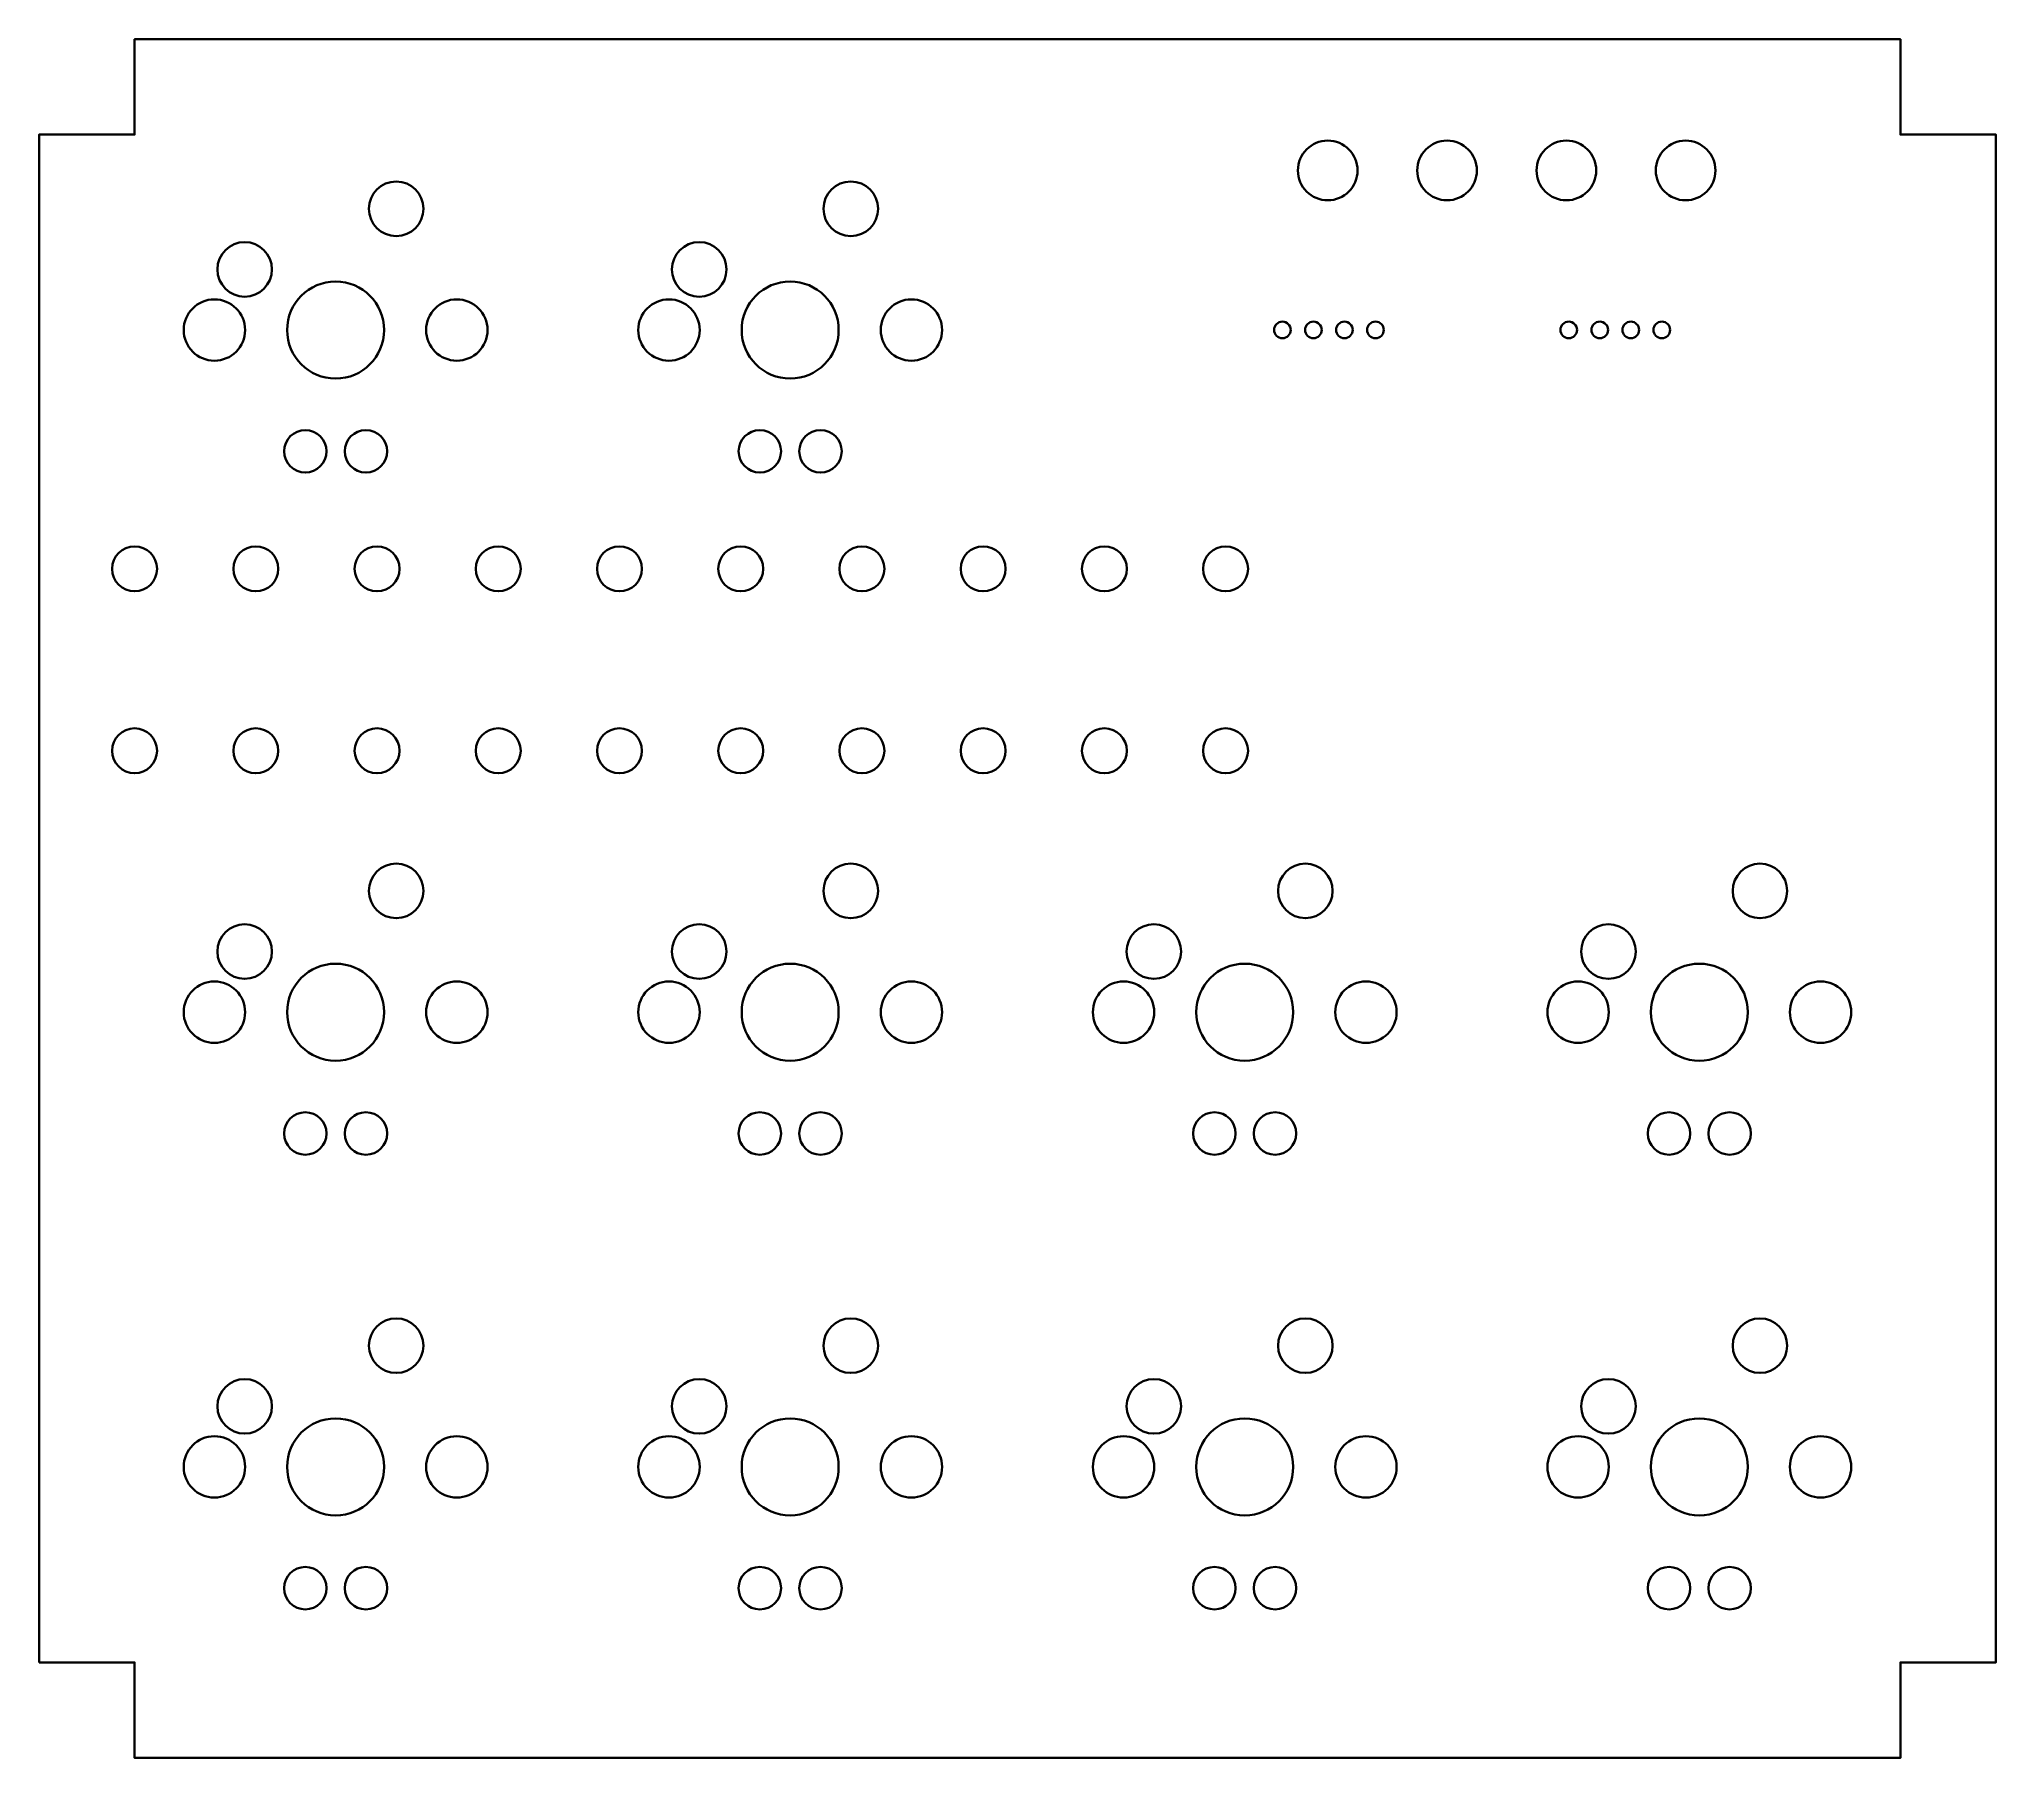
# Model space of a CAD drawing. Header units: inches. Extents: x 0.1 to 3.33, y 0.1 to 2.93.
import ezdxf

# ---------------------------------------------------------------- set-up
doc = ezdxf.new("R2010")
doc.units = ezdxf.units.IN
doc.header["$MEASUREMENT"] = 0
doc.layers.add('Layer 1', color=7, linetype='Continuous')

# ---------------------------------------------------------------- blocks, each defined once
blk = doc.blocks.new('block 2')
at = {"layer": 'Layer 1', "color": 7, "lineweight": 35, "true_color": 0xffffff}
blk.add_open_spline([(0.5891, 2.5349), (0.6333, 2.5349), (0.6691, 2.4991), (0.6691, 2.4549), (0.6691, 2.4107), (0.6333, 2.3749), (0.5891, 2.3749), (0.5449, 2.3749), (0.5091, 2.4107), (0.5091, 2.4549), (0.5091, 2.4991), (0.5449, 2.5349), (0.5891, 2.5349)], degree=3, knots=[0, 0, 0, 0, 1, 1, 1, 2, 2, 2, 3, 3, 3, 4, 4, 4, 4], dxfattribs=at)
blk = doc.blocks.new('block 3')
at = {"layer": 'Layer 1', "color": 7, "lineweight": 35, "true_color": 0xffffff}
blk.add_open_spline([(1.3391, 2.5349), (1.3833, 2.5349), (1.4191, 2.4991), (1.4191, 2.4549), (1.4191, 2.4107), (1.3833, 2.3749), (1.3391, 2.3749), (1.2949, 2.3749), (1.2591, 2.4107), (1.2591, 2.4549), (1.2591, 2.4991), (1.2949, 2.5349), (1.3391, 2.5349)], degree=3, knots=[0, 0, 0, 0, 1, 1, 1, 2, 2, 2, 3, 3, 3, 4, 4, 4, 4], dxfattribs=at)
blk = doc.blocks.new('block 4')
at = {"layer": 'Layer 1', "color": 7, "lineweight": 35, "true_color": 0xffffff}
blk.add_open_spline([(0.5891, 1.4098), (0.6333, 1.4098), (0.6691, 1.374), (0.6691, 1.3298), (0.6691, 1.2857), (0.6333, 1.2498), (0.5891, 1.2498), (0.5449, 1.2498), (0.5091, 1.2857), (0.5091, 1.3298), (0.5091, 1.374), (0.5449, 1.4098), (0.5891, 1.4098)], degree=3, knots=[0, 0, 0, 0, 1, 1, 1, 2, 2, 2, 3, 3, 3, 4, 4, 4, 4], dxfattribs=at)
blk = doc.blocks.new('block 5')
at = {"layer": 'Layer 1', "color": 7, "lineweight": 35, "true_color": 0xffffff}
blk.add_open_spline([(1.3391, 1.4098), (1.3833, 1.4098), (1.4191, 1.374), (1.4191, 1.3298), (1.4191, 1.2857), (1.3833, 1.2498), (1.3391, 1.2498), (1.2949, 1.2498), (1.2591, 1.2857), (1.2591, 1.3298), (1.2591, 1.374), (1.2949, 1.4098), (1.3391, 1.4098)], degree=3, knots=[0, 0, 0, 0, 1, 1, 1, 2, 2, 2, 3, 3, 3, 4, 4, 4, 4], dxfattribs=at)
blk = doc.blocks.new('block 6')
at = {"layer": 'Layer 1', "color": 7, "lineweight": 35, "true_color": 0xffffff}
blk.add_open_spline([(2.0891, 1.4098), (2.1333, 1.4098), (2.1691, 1.374), (2.1691, 1.3298), (2.1691, 1.2857), (2.1333, 1.2498), (2.0891, 1.2498), (2.0449, 1.2498), (2.0091, 1.2857), (2.0091, 1.3298), (2.0091, 1.374), (2.0449, 1.4098), (2.0891, 1.4098)], degree=3, knots=[0, 0, 0, 0, 1, 1, 1, 2, 2, 2, 3, 3, 3, 4, 4, 4, 4], dxfattribs=at)
blk = doc.blocks.new('block 7')
at = {"layer": 'Layer 1', "color": 7, "lineweight": 35, "true_color": 0xffffff}
blk.add_open_spline([(2.8391, 1.4098), (2.8833, 1.4098), (2.9191, 1.374), (2.9191, 1.3298), (2.9191, 1.2857), (2.8833, 1.2498), (2.8391, 1.2498), (2.7949, 1.2498), (2.7591, 1.2857), (2.7591, 1.3298), (2.7591, 1.374), (2.7949, 1.4098), (2.8391, 1.4098)], degree=3, knots=[0, 0, 0, 0, 1, 1, 1, 2, 2, 2, 3, 3, 3, 4, 4, 4, 4], dxfattribs=at)
blk = doc.blocks.new('block 8')
at = {"layer": 'Layer 1', "color": 7, "lineweight": 35, "true_color": 0xffffff}
blk.add_open_spline([(0.5891, 0.6598), (0.6333, 0.6598), (0.6691, 0.624), (0.6691, 0.5798), (0.6691, 0.5357), (0.6333, 0.4998), (0.5891, 0.4998), (0.5449, 0.4998), (0.5091, 0.5357), (0.5091, 0.5798), (0.5091, 0.624), (0.5449, 0.6598), (0.5891, 0.6598)], degree=3, knots=[0, 0, 0, 0, 1, 1, 1, 2, 2, 2, 3, 3, 3, 4, 4, 4, 4], dxfattribs=at)
blk = doc.blocks.new('block 9')
at = {"layer": 'Layer 1', "color": 7, "lineweight": 35, "true_color": 0xffffff}
blk.add_open_spline([(1.3391, 0.6598), (1.3833, 0.6598), (1.4191, 0.624), (1.4191, 0.5798), (1.4191, 0.5357), (1.3833, 0.4998), (1.3391, 0.4998), (1.2949, 0.4998), (1.2591, 0.5357), (1.2591, 0.5798), (1.2591, 0.624), (1.2949, 0.6598), (1.3391, 0.6598)], degree=3, knots=[0, 0, 0, 0, 1, 1, 1, 2, 2, 2, 3, 3, 3, 4, 4, 4, 4], dxfattribs=at)
blk = doc.blocks.new('block 10')
at = {"layer": 'Layer 1', "color": 7, "lineweight": 35, "true_color": 0xffffff}
blk.add_open_spline([(2.0891, 0.6598), (2.1333, 0.6598), (2.1691, 0.624), (2.1691, 0.5798), (2.1691, 0.5357), (2.1333, 0.4998), (2.0891, 0.4998), (2.0449, 0.4998), (2.0091, 0.5357), (2.0091, 0.5798), (2.0091, 0.624), (2.0449, 0.6598), (2.0891, 0.6598)], degree=3, knots=[0, 0, 0, 0, 1, 1, 1, 2, 2, 2, 3, 3, 3, 4, 4, 4, 4], dxfattribs=at)
blk = doc.blocks.new('block 11')
at = {"layer": 'Layer 1', "color": 7, "lineweight": 35, "true_color": 0xffffff}
blk.add_open_spline([(2.8391, 0.6598), (2.8833, 0.6598), (2.9191, 0.624), (2.9191, 0.5798), (2.9191, 0.5357), (2.8833, 0.4998), (2.8391, 0.4998), (2.7949, 0.4998), (2.7591, 0.5357), (2.7591, 0.5798), (2.7591, 0.624), (2.7949, 0.6598), (2.8391, 0.6598)], degree=3, knots=[0, 0, 0, 0, 1, 1, 1, 2, 2, 2, 3, 3, 3, 4, 4, 4, 4], dxfattribs=at)

msp = doc.modelspace()

# ---------------------------------------------------------------- linework, layer by layer
at = {"layer": 'Layer 1', "color": 7, "lineweight": 35, "true_color": 0xffffff}
msp.add_lwpolyline([(0.1, 0.2575), (0.2575, 0.2575), (0.2575, 0.1), (3.1709, 0.1), (3.1709, 0.2575), (3.3283, 0.2575), (3.3283, 2.7772), (3.1709, 2.7772), (3.1709, 2.9346), (0.2575, 2.9346), (0.2575, 2.7772), (0.1, 2.7772), (0.1, 0.2575)], dxfattribs=at)
for points in [[(2.226, 2.7673), (2.2532, 2.7673), (2.2752, 2.7453), (2.2752, 2.7181), (2.2752, 2.6909), (2.2532, 2.6689), (2.226, 2.6689), (2.1988, 2.6689), (2.1768, 2.6909), (2.1768, 2.7181), (2.1768, 2.7453), (2.1988, 2.7673), (2.226, 2.7673)], [(2.4228, 2.7673), (2.45, 2.7673), (2.472, 2.7453), (2.472, 2.7181), (2.472, 2.6909), (2.45, 2.6689), (2.4228, 2.6689), (2.3957, 2.6689), (2.3736, 2.6909), (2.3736, 2.7181), (2.3736, 2.7453), (2.3957, 2.7673), (2.4228, 2.7673)], [(2.6197, 2.7673), (2.6469, 2.7673), (2.6689, 2.7453), (2.6689, 2.7181), (2.6689, 2.6909), (2.6469, 2.6689), (2.6197, 2.6689), (2.5925, 2.6689), (2.5705, 2.6909), (2.5705, 2.7181), (2.5705, 2.7453), (2.5925, 2.7673), (2.6197, 2.7673)], [(2.8165, 2.7673), (2.8437, 2.7673), (2.8657, 2.7453), (2.8657, 2.7181), (2.8657, 2.6909), (2.8437, 2.6689), (2.8165, 2.6689), (2.7894, 2.6689), (2.7673, 2.6909), (2.7673, 2.7181), (2.7673, 2.7453), (2.7894, 2.7673), (2.8165, 2.7673)], [(0.6891, 2.6999), (0.714, 2.6999), (0.7341, 2.6797), (0.7341, 2.6549), (0.7341, 2.63), (0.714, 2.6099), (0.6891, 2.6099), (0.6643, 2.6099), (0.6441, 2.63), (0.6441, 2.6549), (0.6441, 2.6797), (0.6643, 2.6999), (0.6891, 2.6999)], [(1.4391, 2.6999), (1.464, 2.6999), (1.4841, 2.6797), (1.4841, 2.6549), (1.4841, 2.63), (1.464, 2.6099), (1.4391, 2.6099), (1.4143, 2.6099), (1.3941, 2.63), (1.3941, 2.6549), (1.3941, 2.6797), (1.4143, 2.6999), (1.4391, 2.6999)], [(0.4391, 2.5999), (0.464, 2.5999), (0.4841, 2.5797), (0.4841, 2.5549), (0.4841, 2.53), (0.464, 2.5099), (0.4391, 2.5099), (0.4143, 2.5099), (0.3941, 2.53), (0.3941, 2.5549), (0.3941, 2.5797), (0.4143, 2.5999), (0.4391, 2.5999)], [(1.1891, 2.5999), (1.214, 2.5999), (1.2341, 2.5797), (1.2341, 2.5549), (1.2341, 2.53), (1.214, 2.5099), (1.1891, 2.5099), (1.1643, 2.5099), (1.1441, 2.53), (1.1441, 2.5549), (1.1441, 2.5797), (1.1643, 2.5999), (1.1891, 2.5999)], [(0.3891, 2.5055), (0.4171, 2.5055), (0.4398, 2.4828), (0.4398, 2.4549), (0.4398, 2.4269), (0.4171, 2.4043), (0.3891, 2.4043), (0.3612, 2.4043), (0.3385, 2.4269), (0.3385, 2.4549), (0.3385, 2.4828), (0.3612, 2.5055), (0.3891, 2.5055)], [(0.7891, 2.5055), (0.8171, 2.5055), (0.8398, 2.4828), (0.8398, 2.4549), (0.8398, 2.4269), (0.8171, 2.4043), (0.7891, 2.4043), (0.7612, 2.4043), (0.7385, 2.4269), (0.7385, 2.4549), (0.7385, 2.4828), (0.7612, 2.5055), (0.7891, 2.5055)], [(1.1391, 2.5055), (1.1671, 2.5055), (1.1898, 2.4828), (1.1898, 2.4549), (1.1898, 2.4269), (1.1671, 2.4043), (1.1391, 2.4043), (1.1112, 2.4043), (1.0885, 2.4269), (1.0885, 2.4549), (1.0885, 2.4828), (1.1112, 2.5055), (1.1391, 2.5055)], [(1.5391, 2.5055), (1.5671, 2.5055), (1.5897, 2.4828), (1.5897, 2.4549), (1.5897, 2.4269), (1.5671, 2.4043), (1.5391, 2.4043), (1.5112, 2.4043), (1.4885, 2.4269), (1.4885, 2.4549), (1.4885, 2.4828), (1.5112, 2.5055), (1.5391, 2.5055)], [(2.1512, 2.4688), (2.1588, 2.4688), (2.1649, 2.4626), (2.1649, 2.455), (2.1649, 2.4474), (2.1588, 2.4413), (2.1512, 2.4413), (2.1435, 2.4413), (2.1374, 2.4474), (2.1374, 2.455), (2.1374, 2.4626), (2.1435, 2.4688), (2.1512, 2.4688)], [(2.2023, 2.4688), (2.21, 2.4688), (2.2161, 2.4626), (2.2161, 2.455), (2.2161, 2.4474), (2.21, 2.4413), (2.2023, 2.4413), (2.1947, 2.4413), (2.1886, 2.4474), (2.1886, 2.455), (2.1886, 2.4626), (2.1947, 2.4688), (2.2023, 2.4688)], [(2.2535, 2.4688), (2.2611, 2.4688), (2.2673, 2.4626), (2.2673, 2.455), (2.2673, 2.4474), (2.2611, 2.4413), (2.2535, 2.4413), (2.2459, 2.4413), (2.2397, 2.4474), (2.2397, 2.455), (2.2397, 2.4626), (2.2459, 2.4688), (2.2535, 2.4688)], [(2.3047, 2.4688), (2.3123, 2.4688), (2.3185, 2.4626), (2.3185, 2.455), (2.3185, 2.4474), (2.3123, 2.4413), (2.3047, 2.4413), (2.2971, 2.4413), (2.2909, 2.4474), (2.2909, 2.455), (2.2909, 2.4626), (2.2971, 2.4688), (2.3047, 2.4688)], [(2.6236, 2.4688), (2.6312, 2.4688), (2.6374, 2.4626), (2.6374, 2.455), (2.6374, 2.4474), (2.6312, 2.4413), (2.6236, 2.4413), (2.616, 2.4413), (2.6098, 2.4474), (2.6098, 2.455), (2.6098, 2.4626), (2.616, 2.4688), (2.6236, 2.4688)], [(2.6748, 2.4688), (2.6824, 2.4688), (2.6886, 2.4626), (2.6886, 2.455), (2.6886, 2.4474), (2.6824, 2.4413), (2.6748, 2.4413), (2.6672, 2.4413), (2.661, 2.4474), (2.661, 2.455), (2.661, 2.4626), (2.6672, 2.4688), (2.6748, 2.4688)], [(2.726, 2.4688), (2.7336, 2.4688), (2.7397, 2.4626), (2.7397, 2.455), (2.7397, 2.4474), (2.7336, 2.4413), (2.726, 2.4413), (2.7184, 2.4413), (2.7122, 2.4474), (2.7122, 2.455), (2.7122, 2.4626), (2.7184, 2.4688), (2.726, 2.4688)], [(2.7771, 2.4688), (2.7848, 2.4688), (2.7909, 2.4626), (2.7909, 2.455), (2.7909, 2.4474), (2.7848, 2.4413), (2.7771, 2.4413), (2.7695, 2.4413), (2.7634, 2.4474), (2.7634, 2.455), (2.7634, 2.4626), (2.7695, 2.4688), (2.7771, 2.4688)], [(0.5391, 2.2899), (0.5585, 2.2899), (0.5741, 2.2742), (0.5741, 2.2549), (0.5741, 2.2355), (0.5585, 2.2199), (0.5391, 2.2199), (0.5198, 2.2199), (0.5041, 2.2355), (0.5041, 2.2549), (0.5041, 2.2742), (0.5198, 2.2899), (0.5391, 2.2899)], [(0.6391, 2.2899), (0.6585, 2.2899), (0.6741, 2.2742), (0.6741, 2.2549), (0.6741, 2.2355), (0.6585, 2.2199), (0.6391, 2.2199), (0.6198, 2.2199), (0.6041, 2.2355), (0.6041, 2.2549), (0.6041, 2.2742), (0.6198, 2.2899), (0.6391, 2.2899)], [(1.2891, 2.2899), (1.3085, 2.2899), (1.3241, 2.2742), (1.3241, 2.2549), (1.3241, 2.2355), (1.3085, 2.2199), (1.2891, 2.2199), (1.2698, 2.2199), (1.2541, 2.2355), (1.2541, 2.2549), (1.2541, 2.2742), (1.2698, 2.2899), (1.2891, 2.2899)], [(1.3891, 2.2899), (1.4085, 2.2899), (1.4241, 2.2742), (1.4241, 2.2549), (1.4241, 2.2355), (1.4085, 2.2199), (1.3891, 2.2199), (1.3698, 2.2199), (1.3541, 2.2355), (1.3541, 2.2549), (1.3541, 2.2742), (1.3698, 2.2899), (1.3891, 2.2899)], [(0.2575, 2.098), (0.2779, 2.098), (0.2945, 2.0815), (0.2945, 2.061), (0.2945, 2.0406), (0.2779, 2.024), (0.2575, 2.024), (0.237, 2.024), (0.2205, 2.0406), (0.2205, 2.061), (0.2205, 2.0815), (0.237, 2.098), (0.2575, 2.098)], [(0.4575, 2.098), (0.4779, 2.098), (0.4945, 2.0815), (0.4945, 2.061), (0.4945, 2.0406), (0.4779, 2.024), (0.4575, 2.024), (0.437, 2.024), (0.4205, 2.0406), (0.4205, 2.061), (0.4205, 2.0815), (0.437, 2.098), (0.4575, 2.098)], [(0.6575, 2.098), (0.6779, 2.098), (0.6945, 2.0815), (0.6945, 2.061), (0.6945, 2.0406), (0.6779, 2.024), (0.6575, 2.024), (0.637, 2.024), (0.6205, 2.0406), (0.6205, 2.061), (0.6205, 2.0815), (0.637, 2.098), (0.6575, 2.098)], [(0.8575, 2.098), (0.8779, 2.098), (0.8945, 2.0815), (0.8945, 2.061), (0.8945, 2.0406), (0.8779, 2.024), (0.8575, 2.024), (0.837, 2.024), (0.8205, 2.0406), (0.8205, 2.061), (0.8205, 2.0815), (0.837, 2.098), (0.8575, 2.098)], [(1.0575, 2.098), (1.0779, 2.098), (1.0945, 2.0815), (1.0945, 2.061), (1.0945, 2.0406), (1.0779, 2.024), (1.0575, 2.024), (1.037, 2.024), (1.0205, 2.0406), (1.0205, 2.061), (1.0205, 2.0815), (1.037, 2.098), (1.0575, 2.098)], [(1.2575, 2.098), (1.2779, 2.098), (1.2945, 2.0815), (1.2945, 2.061), (1.2945, 2.0406), (1.2779, 2.024), (1.2575, 2.024), (1.237, 2.024), (1.2205, 2.0406), (1.2205, 2.061), (1.2205, 2.0815), (1.237, 2.098), (1.2575, 2.098)], [(1.4575, 2.098), (1.4779, 2.098), (1.4945, 2.0815), (1.4945, 2.061), (1.4945, 2.0406), (1.4779, 2.024), (1.4575, 2.024), (1.437, 2.024), (1.4205, 2.0406), (1.4205, 2.061), (1.4205, 2.0815), (1.437, 2.098), (1.4575, 2.098)], [(1.6575, 2.098), (1.6779, 2.098), (1.6945, 2.0815), (1.6945, 2.061), (1.6945, 2.0406), (1.6779, 2.024), (1.6575, 2.024), (1.637, 2.024), (1.6205, 2.0406), (1.6205, 2.061), (1.6205, 2.0815), (1.637, 2.098), (1.6575, 2.098)], [(1.8575, 2.098), (1.8779, 2.098), (1.8945, 2.0815), (1.8945, 2.061), (1.8945, 2.0406), (1.8779, 2.024), (1.8575, 2.024), (1.837, 2.024), (1.8205, 2.0406), (1.8205, 2.061), (1.8205, 2.0815), (1.837, 2.098), (1.8575, 2.098)], [(2.0575, 2.098), (2.0779, 2.098), (2.0945, 2.0815), (2.0945, 2.061), (2.0945, 2.0406), (2.0779, 2.024), (2.0575, 2.024), (2.037, 2.024), (2.0205, 2.0406), (2.0205, 2.061), (2.0205, 2.0815), (2.037, 2.098), (2.0575, 2.098)], [(0.2575, 1.798), (0.2779, 1.798), (0.2945, 1.7815), (0.2945, 1.761), (0.2945, 1.7406), (0.2779, 1.724), (0.2575, 1.724), (0.237, 1.724), (0.2205, 1.7406), (0.2205, 1.761), (0.2205, 1.7815), (0.237, 1.798), (0.2575, 1.798)], [(0.4575, 1.798), (0.4779, 1.798), (0.4945, 1.7815), (0.4945, 1.761), (0.4945, 1.7406), (0.4779, 1.724), (0.4575, 1.724), (0.437, 1.724), (0.4205, 1.7406), (0.4205, 1.761), (0.4205, 1.7815), (0.437, 1.798), (0.4575, 1.798)], [(0.6575, 1.798), (0.6779, 1.798), (0.6945, 1.7815), (0.6945, 1.761), (0.6945, 1.7406), (0.6779, 1.724), (0.6575, 1.724), (0.637, 1.724), (0.6205, 1.7406), (0.6205, 1.761), (0.6205, 1.7815), (0.637, 1.798), (0.6575, 1.798)], [(0.8575, 1.798), (0.8779, 1.798), (0.8945, 1.7815), (0.8945, 1.761), (0.8945, 1.7406), (0.8779, 1.724), (0.8575, 1.724), (0.837, 1.724), (0.8205, 1.7406), (0.8205, 1.761), (0.8205, 1.7815), (0.837, 1.798), (0.8575, 1.798)], [(1.0575, 1.798), (1.0779, 1.798), (1.0945, 1.7815), (1.0945, 1.761), (1.0945, 1.7406), (1.0779, 1.724), (1.0575, 1.724), (1.037, 1.724), (1.0205, 1.7406), (1.0205, 1.761), (1.0205, 1.7815), (1.037, 1.798), (1.0575, 1.798)], [(1.2575, 1.798), (1.2779, 1.798), (1.2945, 1.7815), (1.2945, 1.761), (1.2945, 1.7406), (1.2779, 1.724), (1.2575, 1.724), (1.237, 1.724), (1.2205, 1.7406), (1.2205, 1.761), (1.2205, 1.7815), (1.237, 1.798), (1.2575, 1.798)], [(1.4575, 1.798), (1.4779, 1.798), (1.4945, 1.7815), (1.4945, 1.761), (1.4945, 1.7406), (1.4779, 1.724), (1.4575, 1.724), (1.437, 1.724), (1.4205, 1.7406), (1.4205, 1.761), (1.4205, 1.7815), (1.437, 1.798), (1.4575, 1.798)], [(1.6575, 1.798), (1.6779, 1.798), (1.6945, 1.7815), (1.6945, 1.761), (1.6945, 1.7406), (1.6779, 1.724), (1.6575, 1.724), (1.637, 1.724), (1.6205, 1.7406), (1.6205, 1.761), (1.6205, 1.7815), (1.637, 1.798), (1.6575, 1.798)], [(1.8575, 1.798), (1.8779, 1.798), (1.8945, 1.7815), (1.8945, 1.761), (1.8945, 1.7406), (1.8779, 1.724), (1.8575, 1.724), (1.837, 1.724), (1.8205, 1.7406), (1.8205, 1.761), (1.8205, 1.7815), (1.837, 1.798), (1.8575, 1.798)], [(2.0575, 1.798), (2.0779, 1.798), (2.0945, 1.7815), (2.0945, 1.761), (2.0945, 1.7406), (2.0779, 1.724), (2.0575, 1.724), (2.037, 1.724), (2.0205, 1.7406), (2.0205, 1.761), (2.0205, 1.7815), (2.037, 1.798), (2.0575, 1.798)], [(0.6891, 1.5748), (0.714, 1.5748), (0.7341, 1.5547), (0.7341, 1.5298), (0.7341, 1.505), (0.714, 1.4848), (0.6891, 1.4848), (0.6643, 1.4848), (0.6441, 1.505), (0.6441, 1.5298), (0.6441, 1.5547), (0.6643, 1.5748), (0.6891, 1.5748)], [(1.4391, 1.5748), (1.464, 1.5748), (1.4841, 1.5547), (1.4841, 1.5298), (1.4841, 1.505), (1.464, 1.4848), (1.4391, 1.4848), (1.4143, 1.4848), (1.3941, 1.505), (1.3941, 1.5298), (1.3941, 1.5547), (1.4143, 1.5748), (1.4391, 1.5748)], [(2.1891, 1.5748), (2.214, 1.5748), (2.2341, 1.5547), (2.2341, 1.5298), (2.2341, 1.505), (2.214, 1.4848), (2.1891, 1.4848), (2.1643, 1.4848), (2.1441, 1.505), (2.1441, 1.5298), (2.1441, 1.5547), (2.1643, 1.5748), (2.1891, 1.5748)], [(2.9391, 1.5748), (2.964, 1.5748), (2.9841, 1.5547), (2.9841, 1.5298), (2.9841, 1.505), (2.964, 1.4848), (2.9391, 1.4848), (2.9143, 1.4848), (2.8941, 1.505), (2.8941, 1.5298), (2.8941, 1.5547), (2.9143, 1.5748), (2.9391, 1.5748)], [(0.4391, 1.4748), (0.464, 1.4748), (0.4841, 1.4547), (0.4841, 1.4298), (0.4841, 1.405), (0.464, 1.3848), (0.4391, 1.3848), (0.4143, 1.3848), (0.3941, 1.405), (0.3941, 1.4298), (0.3941, 1.4547), (0.4143, 1.4748), (0.4391, 1.4748)], [(1.1891, 1.4748), (1.214, 1.4748), (1.2341, 1.4547), (1.2341, 1.4298), (1.2341, 1.405), (1.214, 1.3848), (1.1891, 1.3848), (1.1643, 1.3848), (1.1441, 1.405), (1.1441, 1.4298), (1.1441, 1.4547), (1.1643, 1.4748), (1.1891, 1.4748)], [(1.9391, 1.4748), (1.964, 1.4748), (1.9841, 1.4547), (1.9841, 1.4298), (1.9841, 1.405), (1.964, 1.3848), (1.9391, 1.3848), (1.9143, 1.3848), (1.8941, 1.405), (1.8941, 1.4298), (1.8941, 1.4547), (1.9143, 1.4748), (1.9391, 1.4748)], [(2.6891, 1.4748), (2.714, 1.4748), (2.7341, 1.4547), (2.7341, 1.4298), (2.7341, 1.405), (2.714, 1.3848), (2.6891, 1.3848), (2.6643, 1.3848), (2.6441, 1.405), (2.6441, 1.4298), (2.6441, 1.4547), (2.6643, 1.4748), (2.6891, 1.4748)], [(0.3891, 1.3805), (0.4171, 1.3805), (0.4398, 1.3578), (0.4398, 1.3298), (0.4398, 1.3019), (0.4171, 1.2792), (0.3891, 1.2792), (0.3612, 1.2792), (0.3385, 1.3019), (0.3385, 1.3298), (0.3385, 1.3578), (0.3612, 1.3805), (0.3891, 1.3805)], [(0.7891, 1.3805), (0.8171, 1.3805), (0.8398, 1.3578), (0.8398, 1.3298), (0.8398, 1.3019), (0.8171, 1.2792), (0.7891, 1.2792), (0.7612, 1.2792), (0.7385, 1.3019), (0.7385, 1.3298), (0.7385, 1.3578), (0.7612, 1.3805), (0.7891, 1.3805)], [(1.1391, 1.3805), (1.1671, 1.3805), (1.1898, 1.3578), (1.1898, 1.3298), (1.1898, 1.3019), (1.1671, 1.2792), (1.1391, 1.2792), (1.1112, 1.2792), (1.0885, 1.3019), (1.0885, 1.3298), (1.0885, 1.3578), (1.1112, 1.3805), (1.1391, 1.3805)], [(1.5391, 1.3805), (1.5671, 1.3805), (1.5897, 1.3578), (1.5897, 1.3298), (1.5897, 1.3019), (1.5671, 1.2792), (1.5391, 1.2792), (1.5112, 1.2792), (1.4885, 1.3019), (1.4885, 1.3298), (1.4885, 1.3578), (1.5112, 1.3805), (1.5391, 1.3805)], [(1.8891, 1.3805), (1.9171, 1.3805), (1.9397, 1.3578), (1.9397, 1.3298), (1.9397, 1.3019), (1.9171, 1.2792), (1.8891, 1.2792), (1.8612, 1.2792), (1.8385, 1.3019), (1.8385, 1.3298), (1.8385, 1.3578), (1.8612, 1.3805), (1.8891, 1.3805)], [(2.2891, 1.3805), (2.3171, 1.3805), (2.3397, 1.3578), (2.3397, 1.3298), (2.3397, 1.3019), (2.3171, 1.2792), (2.2891, 1.2792), (2.2612, 1.2792), (2.2385, 1.3019), (2.2385, 1.3298), (2.2385, 1.3578), (2.2612, 1.3805), (2.2891, 1.3805)], [(2.6391, 1.3805), (2.6671, 1.3805), (2.6897, 1.3578), (2.6897, 1.3298), (2.6897, 1.3019), (2.6671, 1.2792), (2.6391, 1.2792), (2.6112, 1.2792), (2.5885, 1.3019), (2.5885, 1.3298), (2.5885, 1.3578), (2.6112, 1.3805), (2.6391, 1.3805)], [(3.0391, 1.3805), (3.0671, 1.3805), (3.0897, 1.3578), (3.0897, 1.3298), (3.0897, 1.3019), (3.0671, 1.2792), (3.0391, 1.2792), (3.0112, 1.2792), (2.9885, 1.3019), (2.9885, 1.3298), (2.9885, 1.3578), (3.0112, 1.3805), (3.0391, 1.3805)], [(0.5391, 1.1648), (0.5585, 1.1648), (0.5741, 1.1492), (0.5741, 1.1298), (0.5741, 1.1105), (0.5585, 1.0948), (0.5391, 1.0948), (0.5198, 1.0948), (0.5041, 1.1105), (0.5041, 1.1298), (0.5041, 1.1492), (0.5198, 1.1648), (0.5391, 1.1648)], [(0.6391, 1.1648), (0.6585, 1.1648), (0.6741, 1.1492), (0.6741, 1.1298), (0.6741, 1.1105), (0.6585, 1.0948), (0.6391, 1.0948), (0.6198, 1.0948), (0.6041, 1.1105), (0.6041, 1.1298), (0.6041, 1.1492), (0.6198, 1.1648), (0.6391, 1.1648)], [(1.2891, 1.1648), (1.3085, 1.1648), (1.3241, 1.1492), (1.3241, 1.1298), (1.3241, 1.1105), (1.3085, 1.0948), (1.2891, 1.0948), (1.2698, 1.0948), (1.2541, 1.1105), (1.2541, 1.1298), (1.2541, 1.1492), (1.2698, 1.1648), (1.2891, 1.1648)], [(1.3891, 1.1648), (1.4085, 1.1648), (1.4241, 1.1492), (1.4241, 1.1298), (1.4241, 1.1105), (1.4085, 1.0948), (1.3891, 1.0948), (1.3698, 1.0948), (1.3541, 1.1105), (1.3541, 1.1298), (1.3541, 1.1492), (1.3698, 1.1648), (1.3891, 1.1648)], [(2.0391, 1.1648), (2.0585, 1.1648), (2.0741, 1.1492), (2.0741, 1.1298), (2.0741, 1.1105), (2.0585, 1.0948), (2.0391, 1.0948), (2.0198, 1.0948), (2.0041, 1.1105), (2.0041, 1.1298), (2.0041, 1.1492), (2.0198, 1.1648), (2.0391, 1.1648)], [(2.1391, 1.1648), (2.1585, 1.1648), (2.1741, 1.1492), (2.1741, 1.1298), (2.1741, 1.1105), (2.1585, 1.0948), (2.1391, 1.0948), (2.1198, 1.0948), (2.1041, 1.1105), (2.1041, 1.1298), (2.1041, 1.1492), (2.1198, 1.1648), (2.1391, 1.1648)], [(2.7891, 1.1648), (2.8085, 1.1648), (2.8241, 1.1492), (2.8241, 1.1298), (2.8241, 1.1105), (2.8085, 1.0948), (2.7891, 1.0948), (2.7698, 1.0948), (2.7541, 1.1105), (2.7541, 1.1298), (2.7541, 1.1492), (2.7698, 1.1648), (2.7891, 1.1648)], [(2.8891, 1.1648), (2.9085, 1.1648), (2.9241, 1.1492), (2.9241, 1.1298), (2.9241, 1.1105), (2.9085, 1.0948), (2.8891, 1.0948), (2.8698, 1.0948), (2.8541, 1.1105), (2.8541, 1.1298), (2.8541, 1.1492), (2.8698, 1.1648), (2.8891, 1.1648)], [(0.6891, 0.8248), (0.714, 0.8248), (0.7341, 0.8047), (0.7341, 0.7798), (0.7341, 0.755), (0.714, 0.7348), (0.6891, 0.7348), (0.6643, 0.7348), (0.6441, 0.755), (0.6441, 0.7798), (0.6441, 0.8047), (0.6643, 0.8248), (0.6891, 0.8248)], [(1.4391, 0.8248), (1.464, 0.8248), (1.4841, 0.8047), (1.4841, 0.7798), (1.4841, 0.755), (1.464, 0.7348), (1.4391, 0.7348), (1.4143, 0.7348), (1.3941, 0.755), (1.3941, 0.7798), (1.3941, 0.8047), (1.4143, 0.8248), (1.4391, 0.8248)], [(2.1891, 0.8248), (2.214, 0.8248), (2.2341, 0.8047), (2.2341, 0.7798), (2.2341, 0.755), (2.214, 0.7348), (2.1891, 0.7348), (2.1643, 0.7348), (2.1441, 0.755), (2.1441, 0.7798), (2.1441, 0.8047), (2.1643, 0.8248), (2.1891, 0.8248)], [(2.9391, 0.8248), (2.964, 0.8248), (2.9841, 0.8047), (2.9841, 0.7798), (2.9841, 0.755), (2.964, 0.7348), (2.9391, 0.7348), (2.9143, 0.7348), (2.8941, 0.755), (2.8941, 0.7798), (2.8941, 0.8047), (2.9143, 0.8248), (2.9391, 0.8248)], [(0.4391, 0.7248), (0.464, 0.7248), (0.4841, 0.7047), (0.4841, 0.6798), (0.4841, 0.655), (0.464, 0.6348), (0.4391, 0.6348), (0.4143, 0.6348), (0.3941, 0.655), (0.3941, 0.6798), (0.3941, 0.7047), (0.4143, 0.7248), (0.4391, 0.7248)], [(1.1891, 0.7248), (1.214, 0.7248), (1.2341, 0.7047), (1.2341, 0.6798), (1.2341, 0.655), (1.214, 0.6348), (1.1891, 0.6348), (1.1643, 0.6348), (1.1441, 0.655), (1.1441, 0.6798), (1.1441, 0.7047), (1.1643, 0.7248), (1.1891, 0.7248)], [(1.9391, 0.7248), (1.964, 0.7248), (1.9841, 0.7047), (1.9841, 0.6798), (1.9841, 0.655), (1.964, 0.6348), (1.9391, 0.6348), (1.9143, 0.6348), (1.8941, 0.655), (1.8941, 0.6798), (1.8941, 0.7047), (1.9143, 0.7248), (1.9391, 0.7248)], [(2.6891, 0.7248), (2.714, 0.7248), (2.7341, 0.7047), (2.7341, 0.6798), (2.7341, 0.655), (2.714, 0.6348), (2.6891, 0.6348), (2.6643, 0.6348), (2.6441, 0.655), (2.6441, 0.6798), (2.6441, 0.7047), (2.6643, 0.7248), (2.6891, 0.7248)], [(0.3891, 0.6305), (0.4171, 0.6305), (0.4398, 0.6078), (0.4398, 0.5798), (0.4398, 0.5519), (0.4171, 0.5292), (0.3891, 0.5292), (0.3612, 0.5292), (0.3385, 0.5519), (0.3385, 0.5798), (0.3385, 0.6078), (0.3612, 0.6305), (0.3891, 0.6305)], [(0.7891, 0.6305), (0.8171, 0.6305), (0.8398, 0.6078), (0.8398, 0.5798), (0.8398, 0.5519), (0.8171, 0.5292), (0.7891, 0.5292), (0.7612, 0.5292), (0.7385, 0.5519), (0.7385, 0.5798), (0.7385, 0.6078), (0.7612, 0.6305), (0.7891, 0.6305)], [(1.1391, 0.6305), (1.1671, 0.6305), (1.1898, 0.6078), (1.1898, 0.5798), (1.1898, 0.5519), (1.1671, 0.5292), (1.1391, 0.5292), (1.1112, 0.5292), (1.0885, 0.5519), (1.0885, 0.5798), (1.0885, 0.6078), (1.1112, 0.6305), (1.1391, 0.6305)], [(1.5391, 0.6305), (1.5671, 0.6305), (1.5897, 0.6078), (1.5897, 0.5798), (1.5897, 0.5519), (1.5671, 0.5292), (1.5391, 0.5292), (1.5112, 0.5292), (1.4885, 0.5519), (1.4885, 0.5798), (1.4885, 0.6078), (1.5112, 0.6305), (1.5391, 0.6305)], [(1.8891, 0.6305), (1.9171, 0.6305), (1.9397, 0.6078), (1.9397, 0.5798), (1.9397, 0.5519), (1.9171, 0.5292), (1.8891, 0.5292), (1.8612, 0.5292), (1.8385, 0.5519), (1.8385, 0.5798), (1.8385, 0.6078), (1.8612, 0.6305), (1.8891, 0.6305)], [(2.2891, 0.6305), (2.3171, 0.6305), (2.3397, 0.6078), (2.3397, 0.5798), (2.3397, 0.5519), (2.3171, 0.5292), (2.2891, 0.5292), (2.2612, 0.5292), (2.2385, 0.5519), (2.2385, 0.5798), (2.2385, 0.6078), (2.2612, 0.6305), (2.2891, 0.6305)], [(2.6391, 0.6305), (2.6671, 0.6305), (2.6897, 0.6078), (2.6897, 0.5798), (2.6897, 0.5519), (2.6671, 0.5292), (2.6391, 0.5292), (2.6112, 0.5292), (2.5885, 0.5519), (2.5885, 0.5798), (2.5885, 0.6078), (2.6112, 0.6305), (2.6391, 0.6305)], [(3.0391, 0.6305), (3.0671, 0.6305), (3.0897, 0.6078), (3.0897, 0.5798), (3.0897, 0.5519), (3.0671, 0.5292), (3.0391, 0.5292), (3.0112, 0.5292), (2.9885, 0.5519), (2.9885, 0.5798), (2.9885, 0.6078), (3.0112, 0.6305), (3.0391, 0.6305)], [(0.5391, 0.4148), (0.5585, 0.4148), (0.5741, 0.3992), (0.5741, 0.3798), (0.5741, 0.3605), (0.5585, 0.3448), (0.5391, 0.3448), (0.5198, 0.3448), (0.5041, 0.3605), (0.5041, 0.3798), (0.5041, 0.3992), (0.5198, 0.4148), (0.5391, 0.4148)], [(0.6391, 0.4148), (0.6585, 0.4148), (0.6741, 0.3992), (0.6741, 0.3798), (0.6741, 0.3605), (0.6585, 0.3448), (0.6391, 0.3448), (0.6198, 0.3448), (0.6041, 0.3605), (0.6041, 0.3798), (0.6041, 0.3992), (0.6198, 0.4148), (0.6391, 0.4148)], [(1.2891, 0.4148), (1.3085, 0.4148), (1.3241, 0.3992), (1.3241, 0.3798), (1.3241, 0.3605), (1.3085, 0.3448), (1.2891, 0.3448), (1.2698, 0.3448), (1.2541, 0.3605), (1.2541, 0.3798), (1.2541, 0.3992), (1.2698, 0.4148), (1.2891, 0.4148)], [(1.3891, 0.4148), (1.4085, 0.4148), (1.4241, 0.3992), (1.4241, 0.3798), (1.4241, 0.3605), (1.4085, 0.3448), (1.3891, 0.3448), (1.3698, 0.3448), (1.3541, 0.3605), (1.3541, 0.3798), (1.3541, 0.3992), (1.3698, 0.4148), (1.3891, 0.4148)], [(2.0391, 0.4148), (2.0585, 0.4148), (2.0741, 0.3992), (2.0741, 0.3798), (2.0741, 0.3605), (2.0585, 0.3448), (2.0391, 0.3448), (2.0198, 0.3448), (2.0041, 0.3605), (2.0041, 0.3798), (2.0041, 0.3992), (2.0198, 0.4148), (2.0391, 0.4148)], [(2.1391, 0.4148), (2.1585, 0.4148), (2.1741, 0.3992), (2.1741, 0.3798), (2.1741, 0.3605), (2.1585, 0.3448), (2.1391, 0.3448), (2.1198, 0.3448), (2.1041, 0.3605), (2.1041, 0.3798), (2.1041, 0.3992), (2.1198, 0.4148), (2.1391, 0.4148)], [(2.7891, 0.4148), (2.8085, 0.4148), (2.8241, 0.3992), (2.8241, 0.3798), (2.8241, 0.3605), (2.8085, 0.3448), (2.7891, 0.3448), (2.7698, 0.3448), (2.7541, 0.3605), (2.7541, 0.3798), (2.7541, 0.3992), (2.7698, 0.4148), (2.7891, 0.4148)], [(2.8891, 0.4148), (2.9085, 0.4148), (2.9241, 0.3992), (2.9241, 0.3798), (2.9241, 0.3605), (2.9085, 0.3448), (2.8891, 0.3448), (2.8698, 0.3448), (2.8541, 0.3605), (2.8541, 0.3798), (2.8541, 0.3992), (2.8698, 0.4148), (2.8891, 0.4148)]]:
    msp.add_open_spline(points, degree=3, knots=[0, 0, 0, 0, 1, 1, 1, 2, 2, 2, 3, 3, 3, 4, 4, 4, 4], dxfattribs=at)

# ---------------------------------------------------------------- block references
at = {"layer": 'Layer 1'}
for name in ['block 2', 'block 3', 'block 4', 'block 5', 'block 6', 'block 7', 'block 8', 'block 9', 'block 10', 'block 11']:
    msp.add_blockref(name, (0, 0), dxfattribs=at)

doc.saveas('drawing.dxf')
